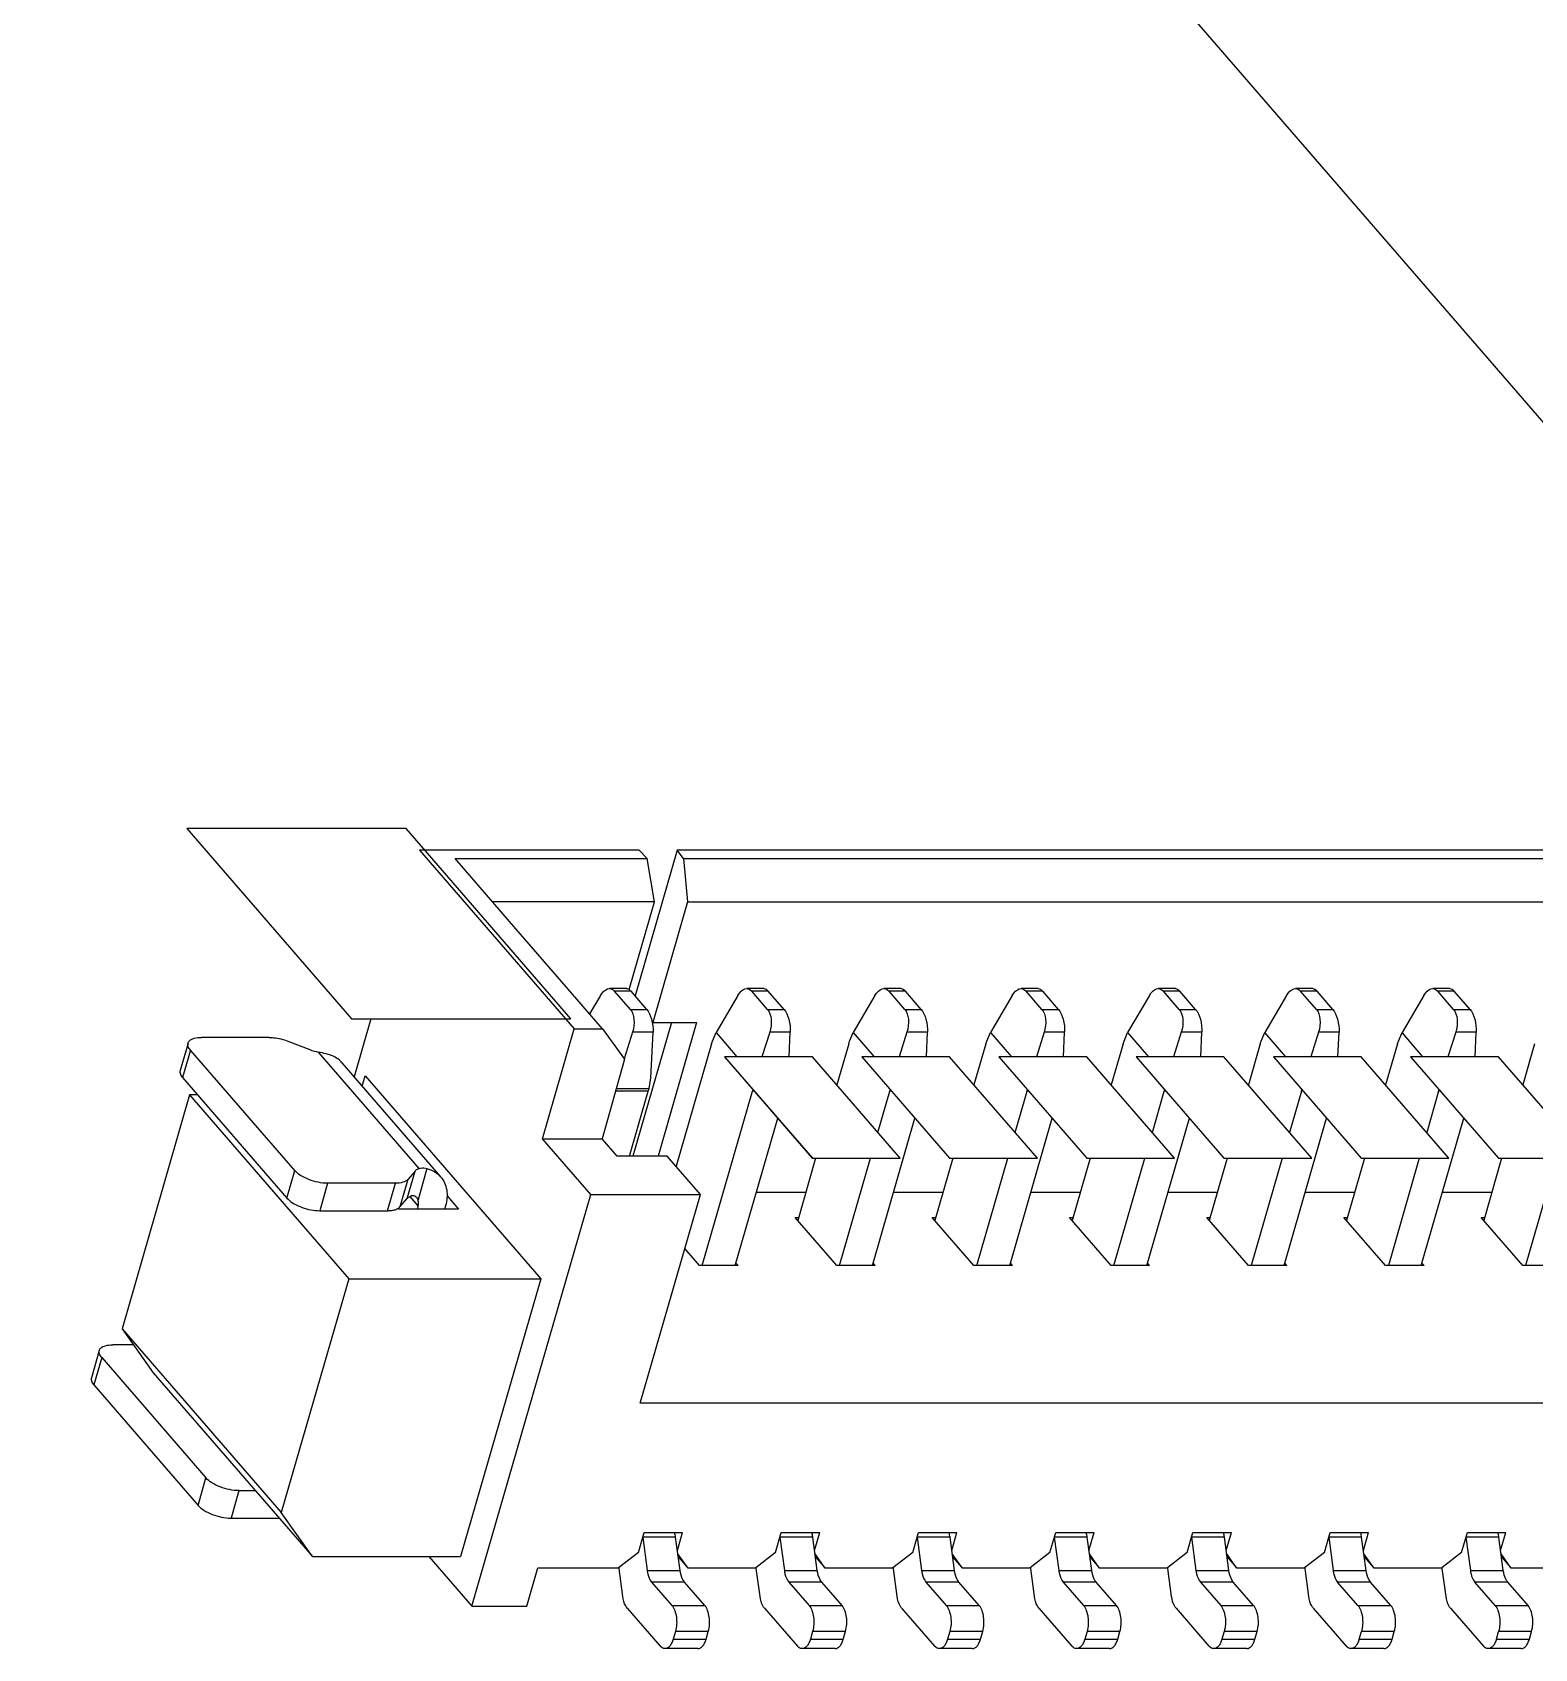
# Model space of a CAD drawing. Header units: millimetres. Extents: x -1 to 407, y -1 to 283.
# Drawn here: x 218.229 to 221.192, y 185.525 to 188.712 of the extents above; entities that cross this region are included whole.
import ezdxf

# ---------------------------------------------------------------- set-up
doc = ezdxf.new("R2010")
doc.units = ezdxf.units.MM
doc.header["$LTSCALE"] = 23.1
for name, color, linetype in [('001-PCB', 7, 'CONTINUOUS'), ('_117092', 7, 'CONTINUOUS'), ('_137896', 7, 'CONTINUOUS'), ('_160290', 7, 'CONTINUOUS'), ('_212093', 7, 'CONTINUOUS'), ('_238181', 7, 'CONTINUOUS'), ('_39827', 7, 'CONTINUOUS'), ('_436738', 7, 'CONTINUOUS'), ('_8262', 7, 'CONTINUOUS')]:
    doc.layers.add(name, color=color, linetype=linetype)

msp = doc.modelspace()

# ---------------------------------------------------------------- linework, layer by layer
at = {"layer": '001-PCB', "color": 7, "linetype": 'Continuous'}
msp.add_line((221.9398, 187.0995), (211.5288, 199.121), dxfattribs=at)
at = {"layer": '_117092', "color": 7, "linetype": 'Continuous'}
for p, q in [((218.992, 187.0995), (219.2973, 186.747)), ((219.4254, 187.0995), (218.992, 187.0995)), ((219.17, 186.9588), (219.0623, 187.0832)), ((219.0623, 187.0832), (219.4412, 187.0832)), ((219.5004, 187.0995), (219.4175, 186.8122)), ((219.4254, 187.0995), (219.4412, 187.0832)), ((219.456, 186.9978), (219.4412, 187.0832)), ((219.5128, 187.0832), (219.5004, 187.0995)), ((221.5905, 187.0995), (219.5004, 187.0995)), ((219.5128, 187.0832), (219.5209, 186.9978)), ((219.5128, 187.0832), (221.6063, 187.0832)), ((219.456, 186.9978), (219.1363, 186.9978)), ((219.4061, 186.825), (219.456, 186.9978)), ((219.5209, 186.9978), (219.4522, 186.7597)), ((219.5209, 186.9978), (221.621, 186.9978)), ((219.2729, 186.8401), (219.1701, 186.9588)), ((219.3535, 186.747), (219.2729, 186.8401)), ((219.4009, 186.8265), (219.3671, 186.8265)), ((219.6715, 186.8265), (219.6377, 186.8265)), ((219.9422, 186.8265), (219.9084, 186.8265)), ((220.2128, 186.8265), (220.179, 186.8265)), ((220.4834, 186.8265), (220.4496, 186.8265)), ((220.7541, 186.8265), (220.7203, 186.8265)), ((221.0247, 186.8265), (220.9909, 186.8265)), ((219.3494, 186.8131), (219.3279, 186.7765)), ((219.4082, 186.7856), (219.3771, 186.8214)), ((219.4096, 186.8214), (219.3771, 186.8214)), ((219.4407, 186.7856), (219.4096, 186.8214)), ((219.62, 186.8131), (219.5771, 186.7399)), ((219.6788, 186.7856), (219.6478, 186.8214)), ((219.6803, 186.8214), (219.6478, 186.8214)), ((219.7113, 186.7856), (219.6803, 186.8214)), ((219.8906, 186.8131), (219.8478, 186.7399)), ((219.9494, 186.7856), (219.9184, 186.8214)), ((219.9509, 186.8214), (219.9184, 186.8214)), ((219.9819, 186.7856), (219.9509, 186.8214)), ((220.1613, 186.8131), (220.1184, 186.7399)), ((220.2201, 186.7856), (220.189, 186.8214)), ((220.2215, 186.8214), (220.189, 186.8214)), ((220.2526, 186.7856), (220.2215, 186.8214)), ((220.4319, 186.8131), (220.389, 186.7399)), ((220.4907, 186.7856), (220.4597, 186.8214)), ((220.4921, 186.8214), (220.4597, 186.8214)), ((220.5232, 186.7856), (220.4921, 186.8214)), ((220.7025, 186.8131), (220.6596, 186.7399)), ((220.7613, 186.7856), (220.7303, 186.8214)), ((220.7628, 186.8214), (220.7303, 186.8214)), ((220.7938, 186.7856), (220.7628, 186.8214)), ((220.9732, 186.8131), (220.9303, 186.7399)), ((221.032, 186.7856), (221.0009, 186.8214)), ((221.0334, 186.8214), (221.0009, 186.8214)), ((221.0644, 186.7856), (221.0334, 186.8214)), ((218.8961, 186.767), (218.8631, 186.6527)), ((219.4082, 186.7856), (219.4407, 186.7856)), ((219.4512, 186.7612), (219.4522, 186.7597)), ((219.6788, 186.7856), (219.7113, 186.7856)), ((219.9494, 186.7856), (219.9819, 186.7856)), ((220.2201, 186.7856), (220.2526, 186.7856)), ((220.4907, 186.7856), (220.5232, 186.7856)), ((220.7613, 186.7856), (220.7938, 186.7856)), ((221.032, 186.7856), (221.0644, 186.7856)), ((218.6957, 186.7301), (218.5621, 186.7301)), ((219.2348, 186.5304), (219.2973, 186.747)), ((219.2973, 186.747), (219.3535, 186.747)), ((219.3535, 186.747), (219.3964, 186.6874)), ((219.4124, 186.7403), (219.3958, 186.6882)), ((219.4529, 186.7403), (219.4124, 186.7403)), ((219.489, 186.7597), (219.4129, 186.4961)), ((219.4488, 186.6506), (219.4529, 186.7403)), ((219.4522, 186.7597), (219.5388, 186.7597)), ((219.5388, 186.7597), (219.4627, 186.4961)), ((219.57, 186.723), (219.5771, 186.7399)), ((219.5771, 186.7399), (219.6185, 186.6922)), ((219.683, 186.7403), (219.6677, 186.6922)), ((219.7236, 186.7403), (219.683, 186.7403)), ((219.7213, 186.6922), (219.7236, 186.7403)), ((219.8406, 186.723), (219.8478, 186.7399)), ((219.8478, 186.7399), (219.8891, 186.6922)), ((219.9537, 186.7403), (219.9384, 186.6922)), ((219.9942, 186.7403), (219.9537, 186.7403)), ((219.992, 186.6922), (219.9942, 186.7403)), ((220.1113, 186.723), (220.1184, 186.7399)), ((220.1184, 186.7399), (220.1597, 186.6922)), ((220.2243, 186.7403), (220.209, 186.6922)), ((220.2648, 186.7403), (220.2243, 186.7403)), ((220.2626, 186.6922), (220.2648, 186.7403)), ((220.3819, 186.723), (220.389, 186.7399)), ((220.389, 186.7399), (220.4304, 186.6922)), ((220.4949, 186.7403), (220.4796, 186.6922)), ((220.5355, 186.7403), (220.4949, 186.7403)), ((220.5332, 186.6922), (220.5355, 186.7403)), ((220.6525, 186.723), (220.6596, 186.7399)), ((220.701, 186.6922), (220.6596, 186.7399)), ((220.7656, 186.7403), (220.7503, 186.6922)), ((220.8061, 186.7403), (220.7656, 186.7403)), ((220.8039, 186.6922), (220.8061, 186.7403)), ((220.9232, 186.723), (220.9303, 186.7399)), ((220.9716, 186.6922), (220.9303, 186.7399)), ((221.0362, 186.7403), (221.0209, 186.6922)), ((221.0767, 186.7403), (221.0362, 186.7403)), ((221.0745, 186.6922), (221.0767, 186.7403)), ((218.5357, 186.719), (218.5201, 186.6649)), ((218.5405, 186.7051), (218.5248, 186.651)), ((218.7461, 186.4676), (218.5405, 186.7051)), ((218.7327, 186.7228), (218.7758, 186.7062)), ((218.9916, 186.4716), (218.7929, 186.7011)), ((219.5681, 186.7177), (219.4984, 186.4761)), ((219.5681, 186.7177), (219.57, 186.723)), ((219.8388, 186.7177), (219.8154, 186.6366)), ((219.8388, 186.7177), (219.8406, 186.723)), ((220.1094, 186.7177), (220.086, 186.6366)), ((220.1094, 186.7177), (220.1113, 186.723)), ((220.38, 186.7177), (220.3566, 186.6366)), ((220.38, 186.7177), (220.3819, 186.723)), ((220.6507, 186.7177), (220.6273, 186.6366)), ((220.6507, 186.7177), (220.6525, 186.723)), ((220.9213, 186.7177), (220.8979, 186.6366)), ((220.9213, 186.7177), (220.9232, 186.723)), ((221.1919, 186.7177), (221.1685, 186.6366)), ((218.8391, 186.6804), (219.034, 186.4554)), ((219.3964, 186.6874), (219.3525, 186.5304)), ((218.5248, 186.651), (218.7305, 186.4135)), ((218.8793, 186.634), (218.8851, 186.6542)), ((218.8851, 186.6542), (219.2316, 186.2542)), ((219.445, 186.6298), (219.4488, 186.6506)), ((218.5387, 186.6167), (218.4056, 186.1555)), ((218.5387, 186.6167), (218.8527, 186.2542)), ((218.5546, 186.6167), (218.5387, 186.6167)), ((219.4436, 186.6239), (219.3787, 186.6239)), ((219.3801, 186.6298), (219.445, 186.6298)), ((219.4067, 186.4961), (219.4436, 186.6239)), ((219.4436, 186.6239), (219.445, 186.6298)), ((219.5501, 186.2803), (219.6493, 186.6239)), ((219.6529, 186.6239), (219.6493, 186.6239)), ((219.8966, 186.5428), (219.92, 186.6239)), ((219.9235, 186.6239), (219.92, 186.6239)), ((220.1672, 186.5428), (220.1906, 186.6239)), ((220.1941, 186.6239), (220.1906, 186.6239)), ((220.4378, 186.5428), (220.4612, 186.6239)), ((220.4648, 186.6239), (220.4612, 186.6239)), ((220.7319, 186.6239), (220.7085, 186.5428)), ((220.7354, 186.6239), (220.7319, 186.6239)), ((221.0025, 186.6239), (220.9791, 186.5428)), ((221.006, 186.6239), (221.0025, 186.6239)), ((219.6151, 186.2803), (219.6989, 186.5707)), ((219.8857, 186.2803), (219.9696, 186.5707)), ((220.1564, 186.2803), (220.2402, 186.5707)), ((220.427, 186.2803), (220.5108, 186.5707)), ((220.6976, 186.2803), (220.7815, 186.5707)), ((220.9683, 186.2803), (221.0521, 186.5707)), ((219.3301, 186.4204), (219.2348, 186.5304)), ((219.2348, 186.5304), (219.3525, 186.5304)), ((219.3822, 186.4961), (219.3525, 186.5304)), ((219.4811, 186.4961), (219.3822, 186.4961)), ((219.5466, 186.4204), (219.4811, 186.4961)), ((219.7736, 186.492), (219.7382, 186.3694)), ((219.8208, 186.2803), (219.8819, 186.492)), ((220.0443, 186.492), (220.0089, 186.3694)), ((220.0914, 186.2803), (220.1525, 186.492)), ((220.3149, 186.492), (220.2795, 186.3694)), ((220.362, 186.2803), (220.4231, 186.492)), ((220.5855, 186.492), (220.5501, 186.3694)), ((220.6938, 186.492), (220.6327, 186.2803)), ((220.8562, 186.492), (220.8208, 186.3694)), ((220.9644, 186.492), (220.9033, 186.2803)), ((221.1268, 186.492), (221.0914, 186.3694)), ((221.235, 186.492), (221.1739, 186.2803)), ((218.7305, 186.4135), (218.7461, 186.4676)), ((218.8111, 186.4426), (218.7955, 186.3885)), ((218.9447, 186.4426), (218.8111, 186.4426)), ((218.9291, 186.3885), (218.9447, 186.4426)), ((218.969, 186.45), (218.9534, 186.3958)), ((218.9677, 186.4124), (218.9834, 186.4666)), ((218.9834, 186.4666), (218.969, 186.45)), ((219.007, 186.4717), (218.9893, 186.4102)), ((218.7305, 186.4135), (218.7329, 186.411)), ((218.9534, 186.3958), (218.9677, 186.4124)), ((218.9895, 186.3981), (218.9736, 186.4165)), ((218.9893, 186.4102), (218.9868, 186.4144)), ((219.0466, 186.4177), (219.0692, 186.3917)), ((219.0957, 185.6085), (219.3301, 186.4204)), ((219.3301, 186.4204), (219.5466, 186.4204)), ((219.4278, 186.0091), (219.5466, 186.4204)), ((219.754, 186.4241), (219.6566, 186.4241)), ((220.0247, 186.4241), (219.9272, 186.4241)), ((220.2953, 186.4241), (220.1979, 186.4241)), ((220.5659, 186.4241), (220.4685, 186.4241)), ((220.8366, 186.4241), (220.7391, 186.4241)), ((221.1072, 186.4241), (221.0098, 186.4241)), ((218.7955, 186.3885), (218.9291, 186.3885)), ((218.9501, 186.3917), (218.9494, 186.3924)), ((219.0692, 186.3917), (218.9501, 186.3917)), ((218.9895, 186.3981), (218.9876, 186.3917)), ((219.0436, 186.3981), (219.0417, 186.3917)), ((219.8154, 186.2803), (219.7331, 186.3753)), ((219.7331, 186.3753), (219.74, 186.3753)), ((220.086, 186.2803), (220.0037, 186.3753)), ((220.0037, 186.3753), (220.0106, 186.3753)), ((220.3566, 186.2803), (220.2744, 186.3753)), ((220.2744, 186.3753), (220.2812, 186.3753)), ((220.6273, 186.2803), (220.545, 186.3753)), ((220.545, 186.3753), (220.5519, 186.3753)), ((220.8979, 186.2803), (220.8156, 186.3753)), ((220.8156, 186.3753), (220.8225, 186.3753)), ((221.1685, 186.2803), (221.0863, 186.3753)), ((221.0863, 186.3753), (221.0931, 186.3753)), ((219.5447, 186.2803), (219.5158, 186.3138)), ((219.6205, 186.2803), (219.6165, 186.285)), ((219.8911, 186.2803), (219.8871, 186.285)), ((220.1618, 186.2803), (220.1577, 186.285)), ((220.4324, 186.2803), (220.4284, 186.285)), ((220.703, 186.2803), (220.699, 186.285)), ((220.9737, 186.2803), (220.9696, 186.285)), ((218.8527, 186.2542), (218.7195, 185.793)), ((218.8527, 186.2542), (219.2316, 186.2542)), ((219.2316, 186.2542), (219.0734, 185.7064)), ((219.6205, 186.2803), (219.5447, 186.2803)), ((219.8911, 186.2803), (219.8154, 186.2803)), ((220.1618, 186.2803), (220.086, 186.2803)), ((220.4324, 186.2803), (220.3566, 186.2803)), ((220.703, 186.2803), (220.6273, 186.2803)), ((220.9737, 186.2803), (220.8979, 186.2803)), ((221.2443, 186.2803), (221.1685, 186.2803)), ((218.4056, 186.1555), (218.4672, 186.0689)), ((218.4056, 186.1555), (218.7195, 185.793)), ((218.4281, 186.1239), (218.3871, 186.1239)), ((218.3607, 186.1128), (218.3451, 186.0587)), ((218.3655, 186.0989), (218.3498, 186.0448)), ((218.3655, 186.0989), (218.5711, 185.8614)), ((218.4672, 186.0689), (218.7811, 185.7064)), ((218.3498, 186.0448), (218.5555, 185.8073)), ((222.1017, 186.0091), (219.4278, 186.0091)), ((218.5555, 185.8073), (218.5711, 185.8614)), ((218.6361, 185.8364), (218.6205, 185.7823)), ((218.6361, 185.8364), (218.6686, 185.8364)), ((218.6205, 185.7823), (218.7154, 185.7823)), ((218.7811, 185.7064), (218.7195, 185.793)), ((219.424, 185.7146), (219.4353, 185.7536)), ((219.4325, 185.7446), (219.4413, 185.679)), ((219.4975, 185.7446), (219.4325, 185.7446)), ((219.4353, 185.7536), (219.511, 185.7536)), ((219.5062, 185.679), (219.4975, 185.7446)), ((219.5009, 185.7186), (219.511, 185.7536)), ((219.6946, 185.7146), (219.7059, 185.7536)), ((219.7031, 185.7446), (219.7119, 185.679)), ((219.7681, 185.7446), (219.7031, 185.7446)), ((219.7059, 185.7536), (219.7817, 185.7536)), ((219.7769, 185.679), (219.7681, 185.7446)), ((219.7716, 185.7186), (219.7817, 185.7536)), ((219.9653, 185.7146), (219.9765, 185.7536)), ((219.9738, 185.7446), (219.9826, 185.679)), ((220.0387, 185.7446), (219.9738, 185.7446)), ((219.9765, 185.7536), (220.0523, 185.7536)), ((220.0475, 185.679), (220.0387, 185.7446)), ((220.0422, 185.7186), (220.0523, 185.7536)), ((220.2359, 185.7146), (220.2472, 185.7536)), ((220.2444, 185.7446), (220.2532, 185.679)), ((220.3094, 185.7446), (220.2444, 185.7446)), ((220.2472, 185.7536), (220.3229, 185.7536)), ((220.3181, 185.679), (220.3094, 185.7446)), ((220.3128, 185.7186), (220.3229, 185.7536)), ((220.5065, 185.7146), (220.5178, 185.7536)), ((220.515, 185.7446), (220.5238, 185.679)), ((220.58, 185.7446), (220.515, 185.7446)), ((220.5178, 185.7536), (220.5936, 185.7536)), ((220.5888, 185.679), (220.58, 185.7446)), ((220.5835, 185.7186), (220.5936, 185.7536)), ((220.7772, 185.7146), (220.7884, 185.7536)), ((220.7857, 185.7446), (220.7945, 185.679)), ((220.8506, 185.7446), (220.7857, 185.7446)), ((220.7884, 185.7536), (220.8642, 185.7536)), ((220.8594, 185.679), (220.8506, 185.7446)), ((220.8541, 185.7186), (220.8642, 185.7536)), ((221.0478, 185.7146), (221.0591, 185.7536)), ((221.0563, 185.7446), (221.0651, 185.679)), ((221.1213, 185.7446), (221.0563, 185.7446)), ((221.0591, 185.7536), (221.1348, 185.7536)), ((221.13, 185.679), (221.1213, 185.7446)), ((221.1247, 185.7186), (221.1348, 185.7536)), ((219.424, 185.7146), (219.385, 185.6843)), ((219.5214, 185.6843), (219.5019, 185.7117)), ((219.6946, 185.7146), (219.6556, 185.6843)), ((219.792, 185.6843), (219.7725, 185.7117)), ((219.9653, 185.7146), (219.9262, 185.6843)), ((220.0626, 185.6843), (220.0431, 185.7117)), ((220.2359, 185.7146), (220.1969, 185.6843)), ((220.3332, 185.6843), (220.3138, 185.7117)), ((220.5065, 185.7146), (220.4675, 185.6843)), ((220.6039, 185.6843), (220.5844, 185.7117)), ((220.7772, 185.7146), (220.7381, 185.6843)), ((220.8745, 185.6843), (220.855, 185.7117)), ((221.0478, 185.7146), (221.0087, 185.6843)), ((221.1451, 185.6843), (221.1257, 185.7117)), ((218.7811, 185.7064), (219.0734, 185.7064)), ((219.0109, 185.7064), (219.0957, 185.6085)), ((219.2039, 185.6085), (219.2258, 185.6843)), ((219.2258, 185.6843), (219.385, 185.6843)), ((219.3933, 185.6276), (219.3859, 185.683)), ((219.4413, 185.679), (219.5062, 185.679)), ((219.5026, 185.7059), (219.5214, 185.6843)), ((219.5214, 185.6843), (219.6556, 185.6843)), ((219.6639, 185.6276), (219.6565, 185.683)), ((219.7119, 185.679), (219.7769, 185.679)), ((219.7733, 185.7059), (219.792, 185.6843)), ((219.792, 185.6843), (219.9262, 185.6843)), ((219.9345, 185.6276), (219.9271, 185.683)), ((219.9826, 185.679), (220.0475, 185.679)), ((220.0439, 185.7059), (220.0626, 185.6843)), ((220.0626, 185.6843), (220.1969, 185.6843)), ((220.2052, 185.6276), (220.1978, 185.683)), ((220.2532, 185.679), (220.3181, 185.679)), ((220.3145, 185.7059), (220.3332, 185.6843)), ((220.3332, 185.6843), (220.4675, 185.6843)), ((220.4758, 185.6276), (220.4684, 185.683)), ((220.5238, 185.679), (220.5888, 185.679)), ((220.5852, 185.7059), (220.6039, 185.6843)), ((220.6039, 185.6843), (220.7381, 185.6843)), ((220.7464, 185.6276), (220.739, 185.683)), ((220.7945, 185.679), (220.8594, 185.679)), ((220.8558, 185.7059), (220.8745, 185.6843)), ((220.8745, 185.6843), (221.0087, 185.6843)), ((221.0171, 185.6276), (221.0097, 185.683)), ((221.0651, 185.679), (221.13, 185.679)), ((221.1264, 185.7059), (221.1451, 185.6843)), ((221.1451, 185.6843), (221.2794, 185.6843)), ((219.45, 185.6562), (219.4901, 185.6099)), ((219.515, 185.6562), (219.45, 185.6562)), ((219.5551, 185.6099), (219.515, 185.6562)), ((219.7207, 185.6562), (219.7608, 185.6099)), ((219.7856, 185.6562), (219.7207, 185.6562)), ((219.8257, 185.6099), (219.7856, 185.6562)), ((219.9913, 185.6562), (220.0314, 185.6099)), ((220.0562, 185.6562), (219.9913, 185.6562)), ((220.0963, 185.6099), (220.0562, 185.6562)), ((220.2619, 185.6562), (220.302, 185.6099)), ((220.3269, 185.6562), (220.2619, 185.6562)), ((220.367, 185.6099), (220.3269, 185.6562)), ((220.5326, 185.6562), (220.5727, 185.6099)), ((220.5975, 185.6562), (220.5326, 185.6562)), ((220.6376, 185.6099), (220.5975, 185.6562)), ((220.8433, 185.6099), (220.8032, 185.6562)), ((220.8681, 185.6562), (220.8032, 185.6562)), ((220.9082, 185.6099), (220.8681, 185.6562)), ((221.1139, 185.6099), (221.0738, 185.6562)), ((221.1388, 185.6562), (221.0738, 185.6562)), ((221.1789, 185.6099), (221.1388, 185.6562)), ((219.0957, 185.6085), (219.2039, 185.6085)), ((219.402, 185.6048), (219.467, 185.5298)), ((219.4901, 185.6099), (219.5551, 185.6099)), ((219.6726, 185.6048), (219.7376, 185.5298)), ((219.7608, 185.6099), (219.8257, 185.6099)), ((219.9433, 185.6048), (220.0083, 185.5298)), ((220.0314, 185.6099), (220.0963, 185.6099)), ((220.2139, 185.6048), (220.2789, 185.5298)), ((220.302, 185.6099), (220.367, 185.6099)), ((220.4845, 185.6048), (220.5495, 185.5298)), ((220.5727, 185.6099), (220.6376, 185.6099)), ((220.7552, 185.6048), (220.8202, 185.5298)), ((220.8433, 185.6099), (220.9082, 185.6099)), ((221.0258, 185.6048), (221.0908, 185.5298)), ((221.1139, 185.6099), (221.1789, 185.6099)), ((219.497, 185.5587), (219.4926, 185.5435)), ((219.5619, 185.5587), (219.497, 185.5587)), ((219.5576, 185.5435), (219.5619, 185.5587)), ((219.7676, 185.5587), (219.7632, 185.5435)), ((219.8326, 185.5587), (219.7676, 185.5587)), ((219.8282, 185.5435), (219.8326, 185.5587)), ((220.0383, 185.5587), (220.0339, 185.5435)), ((220.1032, 185.5587), (220.0383, 185.5587)), ((220.0988, 185.5435), (220.1032, 185.5587)), ((220.3089, 185.5587), (220.3045, 185.5435)), ((220.3738, 185.5587), (220.3089, 185.5587)), ((220.3695, 185.5435), (220.3738, 185.5587)), ((220.5795, 185.5587), (220.5751, 185.5435)), ((220.6445, 185.5587), (220.5795, 185.5587)), ((220.6401, 185.5435), (220.6445, 185.5587)), ((220.8458, 185.5435), (220.8502, 185.5587)), ((220.9151, 185.5587), (220.8502, 185.5587)), ((220.9107, 185.5435), (220.9151, 185.5587)), ((221.1164, 185.5435), (221.1208, 185.5587)), ((221.1857, 185.5587), (221.1208, 185.5587)), ((221.1814, 185.5435), (221.1857, 185.5587)), ((219.5413, 185.5248), (219.4764, 185.5248)), ((219.4926, 185.5435), (219.5576, 185.5435)), ((219.812, 185.5248), (219.747, 185.5248)), ((219.7632, 185.5435), (219.8282, 185.5435)), ((220.0826, 185.5248), (220.0176, 185.5248)), ((220.0339, 185.5435), (220.0988, 185.5435)), ((220.3532, 185.5248), (220.2883, 185.5248)), ((220.3045, 185.5435), (220.3695, 185.5435)), ((220.6239, 185.5248), (220.5589, 185.5248)), ((220.5751, 185.5435), (220.6401, 185.5435)), ((220.8945, 185.5248), (220.8295, 185.5248)), ((220.8458, 185.5435), (220.9107, 185.5435)), ((221.1651, 185.5248), (221.1002, 185.5248)), ((221.1164, 185.5435), (221.1814, 185.5435))]:
    msp.add_line(p, q, dxfattribs=at)
for centre, radius, start, end in [((218.8168, 186.8127), 0.1141, 248.9671, 257.9237), ((219.5937, 186.6399), 0.0579, 343.9259, 347.15), ((219.8643, 186.6399), 0.0579, 343.9259, 347.15), ((220.1349, 186.6399), 0.0579, 343.9259, 347.15), ((220.4056, 186.6399), 0.0579, 343.9259, 347.15), ((220.6762, 186.6399), 0.0579, 343.9259, 347.15), ((220.9468, 186.6399), 0.0579, 343.9259, 347.15), ((218.9778, 186.4066), 0.012, 40.9079, 46.7011), ((219.3186, 185.674), 0.0679, 7.6279, 9.1822), ((219.5892, 185.674), 0.0679, 7.6279, 9.1822), ((219.8599, 185.674), 0.0679, 7.6279, 9.1822), ((220.1305, 185.674), 0.0679, 7.6279, 9.1822), ((220.4011, 185.674), 0.0679, 7.6279, 9.1822), ((220.6718, 185.674), 0.0679, 7.6279, 9.1822), ((220.9424, 185.674), 0.0679, 7.6279, 9.1822)]:
    msp.add_arc(centre, radius, start, end, dxfattribs=at)
at = {"layer": '_117092', "color": 7, "linetype": 'Continuous', "extrusion": (0, 0, -1)}
for centre, major_axis, ratio, start_param, end_param in [((219.3629, 186.789), (0.0061, 0.0373), 0.554727, 5.319878, 6.716142), ((219.4051, 186.789), (-0.0052, 0.0374), 0.428384, 0.058655, 0.582762), ((219.6335, 186.789), (0.0061, 0.0373), 0.554727, 5.319878, 6.716142), ((219.6757, 186.789), (-0.0052, 0.0374), 0.428384, 0.058655, 0.582762), ((219.9042, 186.789), (0.0061, 0.0373), 0.554727, 5.319878, 6.716142), ((219.9464, 186.789), (-0.0052, 0.0374), 0.428384, 0.058655, 0.582762), ((220.1748, 186.789), (0.0061, 0.0373), 0.554727, 5.319878, 6.716142), ((220.217, 186.789), (-0.0052, 0.0374), 0.428384, 0.058655, 0.582762), ((220.4454, 186.789), (0.0061, 0.0373), 0.554727, 5.319878, 6.716142), ((220.4876, 186.789), (-0.0052, 0.0374), 0.428384, 0.058655, 0.582762), ((220.7161, 186.789), (0.0061, 0.0373), 0.554727, 5.319878, 6.716142), ((220.7583, 186.789), (-0.0052, 0.0374), 0.428384, 0.058655, 0.582762), ((220.9867, 186.789), (0.0061, 0.0373), 0.554727, 5.319878, 6.716142), ((221.0289, 186.789), (-0.0052, 0.0374), 0.428384, 0.058655, 0.582762), ((219.3939, 186.7531), (0.0061, 0.0373), 0.554727, 0.432956, 1.82922), ((219.4361, 186.7531), (-0.0052, 0.0374), 0.428384, 0.582762, 1.979025), ((219.6646, 186.7531), (0.0061, 0.0373), 0.554727, 0.432956, 1.82922), ((219.7068, 186.7531), (-0.0052, 0.0374), 0.428384, 0.582762, 1.979025), ((219.9352, 186.7531), (0.0061, 0.0373), 0.554727, 0.432956, 1.82922), ((219.9774, 186.7531), (-0.0052, 0.0374), 0.428384, 0.582762, 1.979025), ((220.2058, 186.7531), (0.0061, 0.0373), 0.554727, 0.432956, 1.82922), ((220.248, 186.7531), (-0.0052, 0.0374), 0.428384, 0.582762, 1.979025), ((220.4765, 186.7531), (0.0061, 0.0373), 0.554727, 0.432956, 1.82922), ((220.5187, 186.7531), (-0.0052, 0.0374), 0.428384, 0.582762, 1.979025), ((220.7471, 186.7531), (0.0061, 0.0373), 0.554727, 0.432956, 1.82922), ((220.7893, 186.7531), (-0.0052, 0.0374), 0.428384, 0.582762, 1.979025), ((221.0177, 186.7531), (0.0061, 0.0373), 0.554727, 0.432956, 1.82922), ((221.0599, 186.7531), (-0.0052, 0.0374), 0.428384, 0.582762, 1.979025)]:
    msp.add_ellipse(centre, major_axis=major_axis, ratio=ratio, start_param=start_param, end_param=end_param, dxfattribs=at)
at = {"layer": '_117092', "color": 7, "linetype": 'Continuous'}
for points, knots in [([(218.5357, 186.719), (218.5362, 186.7208), (218.5394, 186.7254), (218.5491, 186.7294), (218.5574, 186.7301), (218.5621, 186.7301)], [0, 0, 0, 0, 0.181192, 0.528677, 1, 1, 1, 1]), ([(218.6957, 186.7301), (218.6987, 186.7301), (218.7113, 186.7294), (218.7237, 186.7263), (218.7327, 186.7228)], [0, 0, 0, 0, 0.234812, 1, 1, 1, 1]), ([(218.5405, 186.7051), (218.5386, 186.7073), (218.5356, 186.7115), (218.5351, 186.7169), (218.5357, 186.719)], [0, 0, 0, 0, 0.561291, 1, 1, 1, 1]), ([(218.8122, 186.6967), (218.8107, 186.6971), (218.8043, 186.6987), (218.7979, 186.7001), (218.7929, 186.7011)], [0, 0, 0, 0, 0.229521, 1, 1, 1, 1]), ([(218.8391, 186.6804), (218.8374, 186.6823), (218.8299, 186.6898), (218.8199, 186.6947), (218.8122, 186.6967)], [0, 0, 0, 0, 0.245091, 1, 1, 1, 1]), ([(218.5201, 186.6649), (218.5195, 186.6628), (218.52, 186.6574), (218.523, 186.6532), (218.5248, 186.651)], [0, 0, 0, 0, 0.438709, 1, 1, 1, 1]), ([(218.8111, 186.4426), (218.7985, 186.4426), (218.7797, 186.4468), (218.7584, 186.457), (218.7494, 186.4639), (218.7461, 186.4676)], [0, 0, 0, 0, 0.530632, 0.788408, 1, 1, 1, 1]), ([(218.969, 186.45), (218.9666, 186.4472), (218.9583, 186.4434), (218.9497, 186.4426), (218.9447, 186.4426)], [0, 0, 0, 0, 0.418142, 1, 1, 1, 1]), ([(218.9916, 186.4716), (218.9908, 186.4713), (218.9877, 186.4702), (218.9849, 186.4683), (218.9834, 186.4666)], [0, 0, 0, 0, 0.283, 1, 1, 1, 1]), ([(218.9916, 186.4716), (218.9928, 186.472), (218.9978, 186.4733), (219.0032, 186.4727), (219.007, 186.4717)], [0, 0, 0, 0, 0.229537, 1, 1, 1, 1]), ([(219.007, 186.4717), (219.0097, 186.471), (219.0197, 186.4677), (219.0288, 186.4613), (219.034, 186.4554)], [0, 0, 0, 0, 0.259639, 1, 1, 1, 1]), ([(219.034, 186.4554), (219.0402, 186.4482), (219.0487, 186.4288), (219.0465, 186.4082), (219.0436, 186.3981)], [0, 0, 0, 0, 0.473503, 1, 1, 1, 1]), ([(218.7329, 186.411), (218.7365, 186.4075), (218.7455, 186.4013), (218.7661, 186.3922), (218.7837, 186.3885), (218.7955, 186.3885)], [0, 0, 0, 0, 0.220577, 0.479041, 1, 1, 1, 1]), ([(218.9677, 186.4124), (218.9682, 186.413), (218.9706, 186.4153), (218.9736, 186.4167), (218.976, 186.4175)], [0, 0, 0, 0, 0.221439, 1, 1, 1, 1]), ([(218.986, 186.4153), (218.9846, 186.4165), (218.9814, 186.4184), (218.9777, 186.4181), (218.976, 186.4175)], [0, 0, 0, 0, 0.509707, 1, 1, 1, 1]), ([(218.9895, 186.3981), (218.9898, 186.3992), (218.9907, 186.4031), (218.9903, 186.4075), (218.9893, 186.4102)], [0, 0, 0, 0, 0.267726, 1, 1, 1, 1]), ([(218.9291, 186.3885), (218.93, 186.3885), (218.9335, 186.3886), (218.937, 186.3889), (218.9395, 186.3894)], [0, 0, 0, 0, 0.264584, 1, 1, 1, 1]), ([(218.9395, 186.3894), (218.9405, 186.3895), (218.9439, 186.3903), (218.9473, 186.3915), (218.9495, 186.3927)], [0, 0, 0, 0, 0.27746, 1, 1, 1, 1]), ([(218.9495, 186.3927), (218.9499, 186.393), (218.9513, 186.3938), (218.9526, 186.3949), (218.9534, 186.3958)], [0, 0, 0, 0, 0.267258, 1, 1, 1, 1]), ([(218.3607, 186.1128), (218.3612, 186.1146), (218.3644, 186.1192), (218.3741, 186.1232), (218.3824, 186.1239), (218.3871, 186.1239)], [0, 0, 0, 0, 0.181192, 0.528677, 1, 1, 1, 1]), ([(218.3655, 186.0989), (218.3636, 186.1011), (218.3606, 186.1053), (218.3601, 186.1107), (218.3607, 186.1128)], [0, 0, 0, 0, 0.561291, 1, 1, 1, 1]), ([(218.3451, 186.0587), (218.3445, 186.0565), (218.345, 186.0512), (218.348, 186.0469), (218.3498, 186.0448)], [0, 0, 0, 0, 0.438709, 1, 1, 1, 1]), ([(218.6361, 185.8364), (218.6235, 185.8364), (218.6047, 185.8405), (218.5834, 185.8508), (218.5744, 185.8576), (218.5711, 185.8614)], [0, 0, 0, 0, 0.530632, 0.788408, 1, 1, 1, 1]), ([(218.5555, 185.8073), (218.5588, 185.8035), (218.5678, 185.7966), (218.5891, 185.7864), (218.6079, 185.7823), (218.6205, 185.7823)], [0, 0, 0, 0, 0.211592, 0.469369, 1, 1, 1, 1]), ([(219.4413, 185.679), (219.4416, 185.6767), (219.4431, 185.6687), (219.4462, 185.6606), (219.45, 185.6562)], [0, 0, 0, 0, 0.285113, 1, 1, 1, 1]), ([(219.515, 185.6562), (219.5138, 185.6575), (219.5092, 185.6644), (219.5071, 185.6726), (219.5062, 185.679)], [0, 0, 0, 0, 0.212352, 1, 1, 1, 1]), ([(219.7119, 185.679), (219.7122, 185.6767), (219.7137, 185.6687), (219.7168, 185.6606), (219.7207, 185.6562)], [0, 0, 0, 0, 0.285113, 1, 1, 1, 1]), ([(219.7856, 185.6562), (219.7845, 185.6575), (219.7799, 185.6644), (219.7777, 185.6726), (219.7769, 185.679)], [0, 0, 0, 0, 0.212352, 1, 1, 1, 1]), ([(219.9826, 185.679), (219.9829, 185.6767), (219.9844, 185.6687), (219.9875, 185.6606), (219.9913, 185.6562)], [0, 0, 0, 0, 0.285113, 1, 1, 1, 1]), ([(220.0562, 185.6562), (220.0551, 185.6575), (220.0505, 185.6644), (220.0484, 185.6726), (220.0475, 185.679)], [0, 0, 0, 0, 0.212352, 1, 1, 1, 1]), ([(220.2532, 185.679), (220.2535, 185.6767), (220.255, 185.6687), (220.2581, 185.6606), (220.2619, 185.6562)], [0, 0, 0, 0, 0.285113, 1, 1, 1, 1]), ([(220.3269, 185.6562), (220.3257, 185.6575), (220.3211, 185.6644), (220.319, 185.6726), (220.3181, 185.679)], [0, 0, 0, 0, 0.212352, 1, 1, 1, 1]), ([(220.5238, 185.679), (220.5241, 185.6767), (220.5256, 185.6687), (220.5287, 185.6606), (220.5326, 185.6562)], [0, 0, 0, 0, 0.285113, 1, 1, 1, 1]), ([(220.5975, 185.6562), (220.5964, 185.6575), (220.5918, 185.6644), (220.5896, 185.6726), (220.5888, 185.679)], [0, 0, 0, 0, 0.212352, 1, 1, 1, 1]), ([(220.7945, 185.679), (220.7948, 185.6767), (220.7963, 185.6687), (220.7994, 185.6606), (220.8032, 185.6562)], [0, 0, 0, 0, 0.285113, 1, 1, 1, 1]), ([(220.8681, 185.6562), (220.867, 185.6575), (220.8624, 185.6644), (220.8603, 185.6726), (220.8594, 185.679)], [0, 0, 0, 0, 0.212352, 1, 1, 1, 1]), ([(221.0651, 185.679), (221.0654, 185.6767), (221.0669, 185.6687), (221.07, 185.6606), (221.0738, 185.6562)], [0, 0, 0, 0, 0.285113, 1, 1, 1, 1]), ([(221.1388, 185.6562), (221.1376, 185.6575), (221.133, 185.6644), (221.1309, 185.6726), (221.13, 185.679)], [0, 0, 0, 0, 0.212352, 1, 1, 1, 1]), ([(219.402, 185.6048), (219.4009, 185.6062), (219.3963, 185.613), (219.3941, 185.6212), (219.3933, 185.6276)], [0, 0, 0, 0, 0.212352, 1, 1, 1, 1]), ([(219.6726, 185.6048), (219.6715, 185.6062), (219.6669, 185.613), (219.6648, 185.6212), (219.6639, 185.6276)], [0, 0, 0, 0, 0.212352, 1, 1, 1, 1]), ([(219.9433, 185.6048), (219.9421, 185.6062), (219.9375, 185.613), (219.9354, 185.6212), (219.9345, 185.6276)], [0, 0, 0, 0, 0.212352, 1, 1, 1, 1]), ([(220.2139, 185.6048), (220.2128, 185.6062), (220.2082, 185.613), (220.206, 185.6212), (220.2052, 185.6276)], [0, 0, 0, 0, 0.212352, 1, 1, 1, 1]), ([(220.4845, 185.6048), (220.4834, 185.6062), (220.4788, 185.613), (220.4767, 185.6212), (220.4758, 185.6276)], [0, 0, 0, 0, 0.212352, 1, 1, 1, 1]), ([(220.7552, 185.6048), (220.754, 185.6062), (220.7494, 185.613), (220.7473, 185.6212), (220.7464, 185.6276)], [0, 0, 0, 0, 0.212352, 1, 1, 1, 1]), ([(221.0258, 185.6048), (221.0247, 185.6062), (221.0201, 185.613), (221.0179, 185.6212), (221.0171, 185.6276)], [0, 0, 0, 0, 0.212352, 1, 1, 1, 1]), ([(219.4901, 185.6099), (219.4925, 185.6071), (219.4964, 185.5996), (219.5004, 185.5823), (219.4996, 185.5678), (219.497, 185.5587)], [0, 0, 0, 0, 0.209019, 0.463348, 1, 1, 1, 1]), ([(219.5619, 185.5587), (219.5646, 185.5678), (219.5653, 185.5823), (219.5614, 185.5996), (219.5575, 185.6071), (219.5551, 185.6099)], [0, 0, 0, 0, 0.536653, 0.790981, 1, 1, 1, 1]), ([(219.7608, 185.6099), (219.7632, 185.6071), (219.7671, 185.5996), (219.771, 185.5823), (219.7703, 185.5678), (219.7676, 185.5587)], [0, 0, 0, 0, 0.209019, 0.463348, 1, 1, 1, 1]), ([(219.8326, 185.5587), (219.8352, 185.5678), (219.836, 185.5823), (219.832, 185.5996), (219.8281, 185.6071), (219.8257, 185.6099)], [0, 0, 0, 0, 0.536653, 0.790981, 1, 1, 1, 1]), ([(220.0314, 185.6099), (220.0338, 185.6071), (220.0377, 185.5996), (220.0416, 185.5823), (220.0409, 185.5678), (220.0383, 185.5587)], [0, 0, 0, 0, 0.209019, 0.463348, 1, 1, 1, 1]), ([(220.1032, 185.5587), (220.1058, 185.5678), (220.1066, 185.5823), (220.1026, 185.5996), (220.0988, 185.6071), (220.0963, 185.6099)], [0, 0, 0, 0, 0.536653, 0.790981, 1, 1, 1, 1]), ([(220.302, 185.6099), (220.3044, 185.6071), (220.3083, 185.5996), (220.3123, 185.5823), (220.3115, 185.5678), (220.3089, 185.5587)], [0, 0, 0, 0, 0.209019, 0.463348, 1, 1, 1, 1]), ([(220.3738, 185.5587), (220.3765, 185.5678), (220.3772, 185.5823), (220.3733, 185.5996), (220.3694, 185.6071), (220.367, 185.6099)], [0, 0, 0, 0, 0.536653, 0.790981, 1, 1, 1, 1]), ([(220.5727, 185.6099), (220.5751, 185.6071), (220.5789, 185.5996), (220.5829, 185.5823), (220.5822, 185.5678), (220.5795, 185.5587)], [0, 0, 0, 0, 0.209019, 0.463348, 1, 1, 1, 1]), ([(220.6445, 185.5587), (220.6471, 185.5678), (220.6479, 185.5823), (220.6439, 185.5996), (220.64, 185.6071), (220.6376, 185.6099)], [0, 0, 0, 0, 0.536653, 0.790981, 1, 1, 1, 1]), ([(220.8433, 185.6099), (220.8457, 185.6071), (220.8496, 185.5996), (220.8535, 185.5823), (220.8528, 185.5678), (220.8502, 185.5587)], [0, 0, 0, 0, 0.209019, 0.463348, 1, 1, 1, 1]), ([(220.9151, 185.5587), (220.9177, 185.5678), (220.9185, 185.5823), (220.9145, 185.5996), (220.9107, 185.6071), (220.9082, 185.6099)], [0, 0, 0, 0, 0.536653, 0.790981, 1, 1, 1, 1]), ([(221.1139, 185.6099), (221.1163, 185.6071), (221.1202, 185.5996), (221.1242, 185.5823), (221.1234, 185.5678), (221.1208, 185.5587)], [0, 0, 0, 0, 0.209019, 0.463348, 1, 1, 1, 1]), ([(221.1857, 185.5587), (221.1884, 185.5678), (221.1891, 185.5823), (221.1852, 185.5996), (221.1813, 185.6071), (221.1789, 185.6099)], [0, 0, 0, 0, 0.536653, 0.790981, 1, 1, 1, 1]), ([(219.4764, 185.5248), (219.4756, 185.5248), (219.4719, 185.5253), (219.4688, 185.5277), (219.467, 185.5298)], [0, 0, 0, 0, 0.227636, 1, 1, 1, 1]), ([(219.4926, 185.5435), (219.4918, 185.5409), (219.49, 185.536), (219.4856, 185.5286), (219.4799, 185.5248), (219.4764, 185.5248)], [0, 0, 0, 0, 0.319, 0.591989, 1, 1, 1, 1]), ([(219.5413, 185.5248), (219.5449, 185.5248), (219.5505, 185.5286), (219.555, 185.536), (219.5568, 185.5409), (219.5576, 185.5435)], [0, 0, 0, 0, 0.408012, 0.681001, 1, 1, 1, 1]), ([(219.747, 185.5248), (219.7462, 185.5248), (219.7426, 185.5253), (219.7395, 185.5277), (219.7376, 185.5298)], [0, 0, 0, 0, 0.227636, 1, 1, 1, 1]), ([(219.7632, 185.5435), (219.7625, 185.5409), (219.7606, 185.536), (219.7562, 185.5286), (219.7506, 185.5248), (219.747, 185.5248)], [0, 0, 0, 0, 0.319, 0.591989, 1, 1, 1, 1]), ([(219.812, 185.5248), (219.8155, 185.5248), (219.8212, 185.5286), (219.8256, 185.536), (219.8274, 185.5409), (219.8282, 185.5435)], [0, 0, 0, 0, 0.408012, 0.681001, 1, 1, 1, 1]), ([(220.0176, 185.5248), (220.0168, 185.5248), (220.0132, 185.5253), (220.0101, 185.5277), (220.0083, 185.5298)], [0, 0, 0, 0, 0.227636, 1, 1, 1, 1]), ([(220.0339, 185.5435), (220.0331, 185.5409), (220.0313, 185.536), (220.0268, 185.5286), (220.0212, 185.5248), (220.0176, 185.5248)], [0, 0, 0, 0, 0.319, 0.591989, 1, 1, 1, 1]), ([(220.0826, 185.5248), (220.0861, 185.5248), (220.0918, 185.5286), (220.0962, 185.536), (220.0981, 185.5409), (220.0988, 185.5435)], [0, 0, 0, 0, 0.408012, 0.681001, 1, 1, 1, 1]), ([(220.2883, 185.5248), (220.2875, 185.5248), (220.2838, 185.5253), (220.2807, 185.5277), (220.2789, 185.5298)], [0, 0, 0, 0, 0.227636, 1, 1, 1, 1]), ([(220.3045, 185.5435), (220.3037, 185.5409), (220.3019, 185.536), (220.2975, 185.5286), (220.2918, 185.5248), (220.2883, 185.5248)], [0, 0, 0, 0, 0.319, 0.591989, 1, 1, 1, 1]), ([(220.3532, 185.5248), (220.3568, 185.5248), (220.3624, 185.5286), (220.3669, 185.536), (220.3687, 185.5409), (220.3695, 185.5435)], [0, 0, 0, 0, 0.408012, 0.681001, 1, 1, 1, 1]), ([(220.5589, 185.5248), (220.5581, 185.5248), (220.5545, 185.5253), (220.5514, 185.5277), (220.5495, 185.5298)], [0, 0, 0, 0, 0.227636, 1, 1, 1, 1]), ([(220.5751, 185.5435), (220.5744, 185.5409), (220.5725, 185.536), (220.5681, 185.5286), (220.5625, 185.5248), (220.5589, 185.5248)], [0, 0, 0, 0, 0.319, 0.591989, 1, 1, 1, 1]), ([(220.6239, 185.5248), (220.6274, 185.5248), (220.6331, 185.5286), (220.6375, 185.536), (220.6393, 185.5409), (220.6401, 185.5435)], [0, 0, 0, 0, 0.408012, 0.681001, 1, 1, 1, 1]), ([(220.8295, 185.5248), (220.8287, 185.5248), (220.8251, 185.5253), (220.822, 185.5277), (220.8202, 185.5298)], [0, 0, 0, 0, 0.227636, 1, 1, 1, 1]), ([(220.8458, 185.5435), (220.845, 185.5409), (220.8432, 185.536), (220.8387, 185.5286), (220.8331, 185.5248), (220.8295, 185.5248)], [0, 0, 0, 0, 0.319, 0.591989, 1, 1, 1, 1]), ([(220.8945, 185.5248), (220.898, 185.5248), (220.9037, 185.5286), (220.9081, 185.536), (220.91, 185.5409), (220.9107, 185.5435)], [0, 0, 0, 0, 0.408012, 0.681001, 1, 1, 1, 1]), ([(221.1002, 185.5248), (221.0994, 185.5248), (221.0957, 185.5253), (221.0926, 185.5277), (221.0908, 185.5298)], [0, 0, 0, 0, 0.227636, 1, 1, 1, 1]), ([(221.1164, 185.5435), (221.1156, 185.5409), (221.1138, 185.536), (221.1094, 185.5286), (221.1037, 185.5248), (221.1002, 185.5248)], [0, 0, 0, 0, 0.319, 0.591989, 1, 1, 1, 1]), ([(221.1651, 185.5248), (221.1687, 185.5248), (221.1743, 185.5286), (221.1788, 185.536), (221.1806, 185.5409), (221.1814, 185.5435)], [0, 0, 0, 0, 0.408012, 0.681001, 1, 1, 1, 1])]:
    msp.add_open_spline(points, degree=3, knots=knots, dxfattribs=at)
for points in [[(219.4975, 185.7446), (219.497, 185.7476), (219.4964, 185.7507), (219.4956, 185.7536)], [(219.7681, 185.7446), (219.7677, 185.7476), (219.7671, 185.7507), (219.7662, 185.7536)], [(220.0387, 185.7446), (220.0383, 185.7476), (220.0377, 185.7507), (220.0369, 185.7536)], [(220.3094, 185.7446), (220.3089, 185.7476), (220.3083, 185.7507), (220.3075, 185.7536)], [(220.58, 185.7446), (220.5796, 185.7476), (220.579, 185.7507), (220.5781, 185.7536)], [(220.8506, 185.7446), (220.8502, 185.7476), (220.8496, 185.7507), (220.8488, 185.7536)], [(221.1213, 185.7446), (221.1208, 185.7476), (221.1202, 185.7507), (221.1194, 185.7536)]]:
    msp.add_open_spline(points, degree=3, dxfattribs=at)
at = {"layer": '_137896', "color": 7, "linetype": 'Continuous'}
for p, q in [((220.1352, 186.692), (220.1353, 186.6922)), ((220.1352, 186.692), (220.3084, 186.492)), ((220.1353, 186.6922), (220.3085, 186.4922)), ((220.3085, 186.6922), (220.1353, 186.6922)), ((220.4817, 186.4922), (220.3085, 186.6922)), ((220.3084, 186.492), (220.3085, 186.4922)), ((220.3084, 186.492), (220.4816, 186.492)), ((220.3085, 186.4922), (220.4817, 186.4922)), ((220.4816, 186.492), (220.4817, 186.4922))]:
    msp.add_line(p, q, dxfattribs=at)
at = {"layer": '_160290', "color": 7, "linetype": 'Continuous'}
for p, q in [((219.5939, 186.692), (219.594, 186.6922)), ((219.5939, 186.692), (219.7671, 186.492)), ((219.594, 186.6922), (219.7672, 186.4922)), ((219.7672, 186.6922), (219.594, 186.6922)), ((219.9404, 186.4922), (219.7672, 186.6922)), ((219.7671, 186.492), (219.7672, 186.4922)), ((219.7671, 186.492), (219.9403, 186.492)), ((219.7672, 186.4922), (219.9404, 186.4922)), ((219.9403, 186.492), (219.9404, 186.4922))]:
    msp.add_line(p, q, dxfattribs=at)
at = {"layer": '_212093', "color": 7, "linetype": 'Continuous'}
for p, q in [((220.6765, 186.6922), (220.8497, 186.4922)), ((220.6765, 186.692), (220.6765, 186.6922)), ((220.8497, 186.6922), (220.6765, 186.6922)), ((220.6765, 186.692), (220.8497, 186.492)), ((221.0229, 186.4922), (220.8497, 186.6922)), ((220.8497, 186.492), (220.8497, 186.4922)), ((220.8497, 186.4922), (221.0229, 186.4922)), ((220.8497, 186.492), (221.0229, 186.492)), ((221.0229, 186.492), (221.0229, 186.4922))]:
    msp.add_line(p, q, dxfattribs=at)
at = {"layer": '_238181', "color": 7, "linetype": 'Continuous'}
for p, q in [((220.9471, 186.692), (220.9472, 186.6922)), ((220.9471, 186.692), (221.1203, 186.492)), ((220.9472, 186.6922), (221.1204, 186.4922)), ((221.1204, 186.6922), (220.9472, 186.6922)), ((221.2936, 186.4922), (221.1204, 186.6922)), ((221.1203, 186.492), (221.1204, 186.4922)), ((221.1203, 186.492), (221.2935, 186.492)), ((221.1204, 186.4922), (221.2936, 186.4922))]:
    msp.add_line(p, q, dxfattribs=at)
at = {"layer": '_39827', "color": 7, "linetype": 'Continuous'}
for p, q in [((219.8646, 186.6922), (220.0378, 186.4922)), ((219.8646, 186.692), (219.8646, 186.6922)), ((220.0378, 186.6922), (219.8646, 186.6922)), ((219.8646, 186.692), (220.0378, 186.492)), ((220.211, 186.4922), (220.0378, 186.6922)), ((220.0378, 186.492), (220.0378, 186.4922)), ((220.0378, 186.4922), (220.211, 186.4922)), ((220.0378, 186.492), (220.211, 186.492)), ((220.211, 186.492), (220.211, 186.4922))]:
    msp.add_line(p, q, dxfattribs=at)
at = {"layer": '_436738', "color": 7, "linetype": 'Continuous'}
for p, q in [((218.533, 187.142), (218.5331, 187.1422)), ((218.533, 187.142), (218.8578, 186.767)), ((218.5331, 187.1422), (218.8579, 186.7672)), ((218.9661, 187.1422), (218.5331, 187.1422)), ((219.2909, 186.7672), (218.9661, 187.1422)), ((218.8578, 186.767), (218.8579, 186.7672)), ((218.8578, 186.767), (219.2908, 186.767)), ((218.8579, 186.7672), (219.2909, 186.7672)), ((219.2908, 186.767), (219.2909, 186.7672))]:
    msp.add_line(p, q, dxfattribs=at)
at = {"layer": '_8262', "color": 7, "linetype": 'Continuous'}
for p, q in [((220.4058, 186.692), (220.4059, 186.6922)), ((220.4058, 186.692), (220.579, 186.492)), ((220.4059, 186.6922), (220.5791, 186.4922)), ((220.5791, 186.6922), (220.4059, 186.6922)), ((220.7523, 186.4922), (220.5791, 186.6922)), ((220.579, 186.492), (220.5791, 186.4922)), ((220.579, 186.492), (220.7522, 186.492)), ((220.5791, 186.4922), (220.7523, 186.4922)), ((220.7522, 186.492), (220.7523, 186.4922))]:
    msp.add_line(p, q, dxfattribs=at)

doc.saveas('drawing.dxf')
